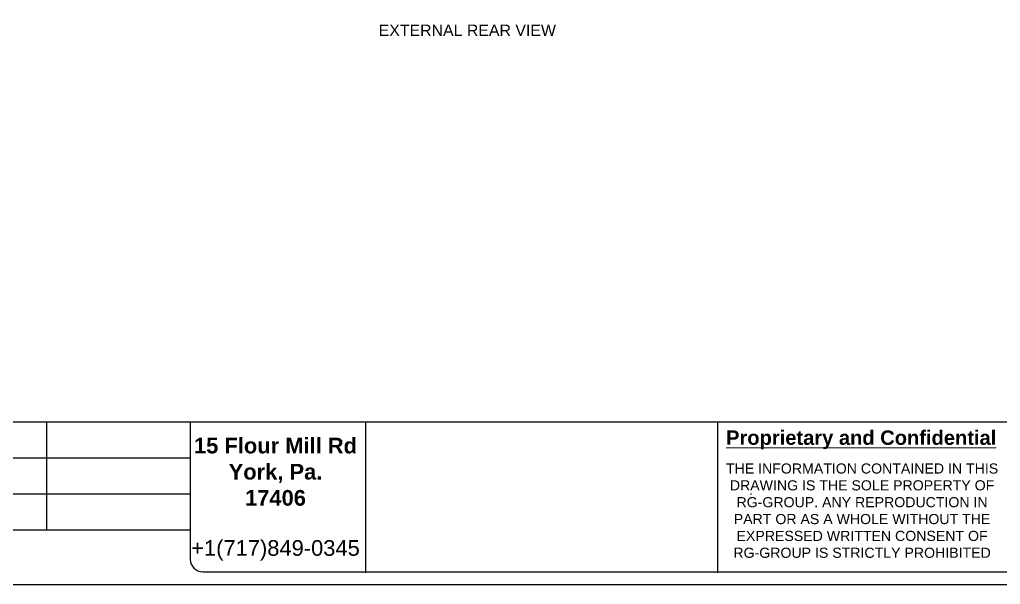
# Model space of a CAD drawing. Header units: inches. Extents: x 0 to 183, y 0 to 117.
# Drawn here: x 95.4 to 147.2, y -0.2 to 29.6 of the extents above; entities that cross this region are included whole.
import ezdxf
from ezdxf.enums import TextEntityAlignment as Align

# ---------------------------------------------------------------- set-up
doc = ezdxf.new("R2010")
doc.units = ezdxf.units.IN
doc.header["$MEASUREMENT"] = 0
doc.layers.add('DIMENSIONS', color=7, linetype='Continuous')
doc.styles.add('Annotative', font='arial.ttf')
doc.styles.add('Fields', font='simplex.shx', dxfattribs={"height": 0.185})
doc.styles.get("Standard").update_dxf_attribs({"font": 'arial.ttf'})

# ---------------------------------------------------------------- blocks, each defined once
blk = doc.blocks.new('RG_Master_Ver_4_2_2')
at = {"color": 3}
for p, q in [((10.12, 1.5631), (34.15, 1.5631)), ((18.1434, 1.5631), (18.1434, 0.496)), ((19.5662, 1.5631), (19.5662, 0.2033)), ((21.2999, 1.5625), (21.2999, 0.0716)), ((24.7809, 1.5624), (24.7809, 0.0716)), ((9.9977, 1.2074), (19.5662, 1.2074)), ((9.9977, 0.8517), (19.5662, 0.8517)), ((25.1071, 0.8517), (25.117, 0.8517)), ((9.9977, 0.496), (19.5662, 0.496)), ((19.6886, 0.0809), (34.0625, 0.0809))]:
    blk.add_line(p, q, dxfattribs=at)
blk.add_lwpolyline([(0, -0.044), (34.25, -0.044), (34.25, 21.956), (0, 21.956)], close=True, dxfattribs=at)
blk.add_arc((19.6886, 0.2033), 0.1224, 180, 270, dxfattribs=at)
at = {"color": 3, "linetype": 'Continuous', "lineweight": 20, "insert": (26.201, 1.4784), "char_height": 0.142284, "width": 2.801793, "attachment_point": 2, "style": 'Annotative'}
blk.add_mtext('{\\fArial|b1|i0|c0|p34;\\LProprietary and Confidential}', dxfattribs=at)
at = {"color": 3, "insert": (20.4088, 1.4059), "char_height": 0.142284, "attachment_point": 2}
blk.add_mtext_dynamic_manual_height_columns('{\\fArial|b1|i0|c0|p34;\\H1.08937x;15 Flour Mill Rd\\PYork, Pa. \\P17406}\\P\\P{\\H1.08937x;+1(717)849-0345}', width=1.735089, gutter_width=0.6898, heights=[0], dxfattribs=at)
at = {"color": 3, "insert": (26.2097, 1.1522), "char_height": 0.1, "width": 2.785376, "attachment_point": 2, "style": 'Annotative'}
blk.add_mtext('THE INFORMATION CONTAINED IN THIS DRAWING IS THE SOLE PROPERTY OF RG-GROUP. ANY REPRODUCTION IN PART OR AS A WHOLE WITHOUT THE EXPRESSED WRITTEN CONSENT OF RG-GROUP IS STRICTLY PROHIBITED', dxfattribs=at)
at = {"style": 'Fields'}
for tag, p in [('DESCRIPTION_3', (13.1158, 1.307)), ('DRN_3', (15.4724, 1.307)), ('CHK_3', (16.5293, 1.307)), ('APP_3', (17.5522, 1.307)), ('DATE_3', (18.8294, 1.307)), ('DRAWING_DESC', (32.2295, 1.2455)), ('CUSTOMER', (28.9966, 1.2135)), ('DESCRIPTION_2', (13.1158, 0.9513)), ('DRN_2', (15.4724, 0.9513)), ('CHK_2', (16.5293, 0.9513)), ('APP_2', (17.5522, 0.9513)), ('DATE_2', (18.8294, 0.9513)), ('SIZE', (30.7145, 0.8944)), ('DRAWING_#', (32.125, 0.8944)), ('REV', (33.5429, 0.8944)), ('DESCRIPTION_1', (13.1158, 0.5956)), ('DRN_1', (15.4724, 0.5956)), ('CHK_1', (16.5293, 0.5956)), ('APP_1', (17.5522, 0.5956)), ('DATE_1', (18.8294, 0.5956)), ('PROJECT_#', (28.9813, 0.5809)), ('DRN_BY', (30.875, 0.5245)), ('CHK_BY', (31.7615, 0.5245)), ('APP_BY', (32.75, 0.5245)), ('SCALE', (33.6518, 0.5245)), ('PROJECT_NAME', (29.021, 0.1759)), ('SHEETNUM', (32.7527, 0.1759)), ('TTL_SHTS', (33.5471, 0.1759))]:
    blk.add_attdef(tag, text='', height=0.125, dxfattribs=at).set_placement(p, align=Align.CENTER)
at = {"style": 'Fields', "flags": 9}
blk.add_attdef('WD_TB', (9.9529, 0.1939), '', height=0.0638, dxfattribs=at)

msp = doc.modelspace()

# ---------------------------------------------------------------- block references
at = {"xscale": 5.339416058394161, "yscale": 5.339416058394161, "zscale": 5.339416058394161}
msp.add_blockref('RG_Master_Ver_4_2_2', (-0.0234, 0), dxfattribs=at)

# ---------------------------------------------------------------- texts
at = {"layer": 'DIMENSIONS', "color": 2, "linetype": 'Continuous', "insert": (119.07565, 29.32405), "char_height": 0.6, "width": 9.3412639, "attachment_point": 2, "line_spacing_factor": 0.9}
msp.add_mtext('EXTERNAL REAR VIEW', dxfattribs=at)

doc.saveas('drawing.dxf')
